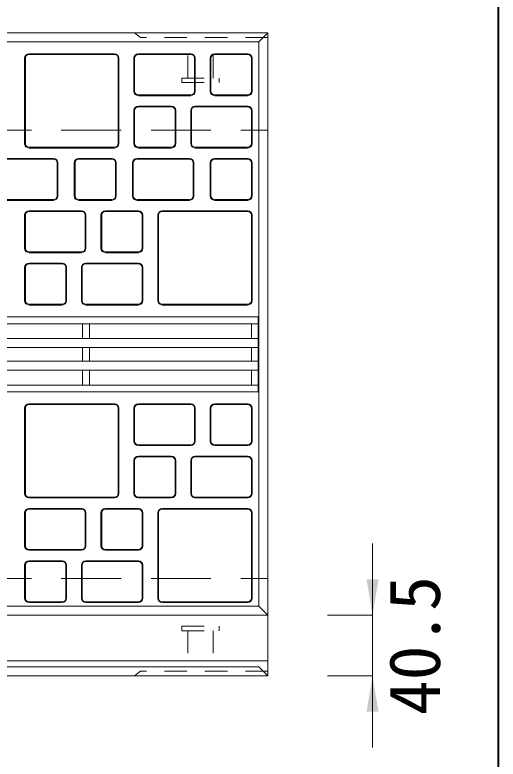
# Model space of a CAD drawing. Units: millimetres at full size, sheet at 1:20; details may follow other scales. Extents: x -285 to 21875, y 5903 to 11843.
# Drawn here: x 8092.1 to 8415, y 9709.6 to 10207.3 of the extents above; entities that cross this region are included whole.
import ezdxf
from ezdxf.enums import TextEntityAlignment as Align

# ---------------------------------------------------------------- set-up
doc = ezdxf.new("R2010")
doc.units = ezdxf.units.MM
doc.header["$LTSCALE"] = 20
doc.linetypes.add('USER1', pattern=[3, 2, -1])
doc.linetypes.add('USER2', pattern=[1.35, 0.75, -0.6])
for name, color, linetype, lineweight in [('インサート', 3, 'USER2', 5), ('グレーチング', 7, 'Continuous', 13), ('図枠', 7, 'Continuous', 5), ('寸法線', 7, 'Continuous', 13), ('本体', 2, 'Continuous', 13), ('模様', 3, 'Continuous', 9)]:
    doc.layers.add(name, color=color, linetype=linetype, lineweight=lineweight)
doc.styles.add('ＭＳ ゴシック', font='')
doc.styles.get('ＭＳ ゴシック').set_extended_font_data('MS Gothic')

# ---------------------------------------------------------------- blocks, each defined once
blk = doc.blocks.new('filled_arrow')
at = {"color": 0, "linetype": 'Continuous', "lineweight": -2}
blk.add_solid([(7.5, 1.25), (0, 0), (7.5, -1.25)], dxfattribs=at)

msp = doc.modelspace()

# ---------------------------------------------------------------- linework, layer by layer
at = {"layer": 'インサート'}
for p, q in [((8207.57, 10165.06), (8207.57, 10192.06)), ((8224.57, 10165.06), (8224.57, 10192.06)), ((8203.57, 10165.06), (8228.57, 10165.06)), ((8203.57, 10165.06), (8203.57, 10162.06)), ((8228.57, 10165.06), (8228.57, 10162.06)), ((8203.57, 10162.06), (8228.57, 10162.06)), ((8203.57, 9798.46), (8228.57, 9798.46)), ((8203.57, 9795.46), (8203.57, 9798.46)), ((8203.57, 9795.46), (8228.57, 9795.46)), ((8207.57, 9795.46), (8207.57, 9768.46)), ((8224.57, 9795.46), (8224.57, 9768.46)), ((8228.57, 9795.46), (8228.57, 9798.46))]:
    msp.add_line(p, q, dxfattribs=at)
at = {"layer": 'グレーチング'}
for p, q in [((6269.57, 10005.26), (8254.57, 10005.26)), ((8254.57, 10005.26), (8254.57, 9955.26)), ((6269.57, 10000.76), (8254.57, 10000.76)), ((8137.32, 10000.76), (8137.32, 9990.76)), ((8141.82, 10000.76), (8141.82, 9990.76)), ((8250.07, 10000.76), (8250.07, 9990.76)), ((6269.57, 9990.76), (8254.57, 9990.76)), ((6269.57, 9984.76), (8254.57, 9984.76)), ((8137.32, 9984.76), (8137.32, 9975.76)), ((8141.82, 9984.76), (8141.82, 9975.76)), ((8250.07, 9984.76), (8250.07, 9975.76)), ((6269.57, 9975.76), (8254.57, 9975.76)), ((6269.57, 9969.76), (8254.57, 9969.76)), ((8137.32, 9969.76), (8137.32, 9959.76)), ((8141.82, 9969.76), (8141.82, 9959.76)), ((8250.07, 9969.76), (8250.07, 9959.76)), ((6269.57, 9959.76), (8254.57, 9959.76)), ((6269.57, 9955.26), (8254.57, 9955.26))]:
    msp.add_line(p, q, dxfattribs=at)
at = {"layer": '図枠', "lineweight": 40}
msp.add_line((8414.97, 11643.12), (8414.97, 6103.12), dxfattribs=at)
at = {"layer": '寸法線'}
for p, q in [((8331.07, 9717.26), (8331.07, 9853.76)), ((8301.07, 9805.76), (8331.07, 9805.76)), ((8301.07, 9765.26), (8331.07, 9765.26))]:
    msp.add_line(p, q, dxfattribs=at)
at = {"layer": '本体'}
for p, q in [((6263.07, 10195.26), (8261.07, 10195.26)), ((8261.07, 10195.26), (8261.07, 9765.26)), ((6263.07, 9805.76), (8261.07, 9805.76)), ((6263.07, 9775.26), (8261.07, 9775.26)), ((6263.07, 9765.26), (8261.07, 9765.26))]:
    msp.add_line(p, q, dxfattribs=at)
at = {"layer": '本体', "linetype": 'USER2', "lineweight": 5}
for p, q in [((8176.07, 10192.06), (8172.07, 10195.26)), ((8261.07, 10192.06), (8176.07, 10192.06)), ((8176.07, 9768.46), (8172.07, 9765.26)), ((8261.07, 9768.46), (8176.07, 9768.46))]:
    msp.add_line(p, q, dxfattribs=at)
at = {"layer": '本体', "lineweight": 5}
for p, q in [((8255.07, 10189.26), (8261.07, 10195.26)), ((6269.07, 10189.26), (8255.07, 10189.26)), ((8255.07, 10189.26), (8255.07, 9811.76)), ((6269.07, 9811.76), (8255.07, 9811.76)), ((8255.07, 9811.76), (8261.07, 9805.76)), ((6269.07, 9771.26), (8255.07, 9771.26)), ((8255.07, 9771.26), (8261.07, 9765.26))]:
    msp.add_line(p, q, dxfattribs=at)
at = {"layer": '本体', "linetype": 'USER1'}
for p, q in [((6263.07, 10130.26), (8261.07, 10130.26)), ((6263.07, 9830.26), (8261.07, 9830.26))]:
    msp.add_line(p, q, dxfattribs=at)
at = {"layer": '模様'}
for p, q in [((8158.57, 10181.26), (8101.57, 10181.26)), ((8158.57, 10180.76), (8101.57, 10180.76)), ((8209.57, 10181.26), (8174.57, 10181.26)), ((8209.57, 10180.76), (8174.57, 10180.76)), ((8247.57, 10181.26), (8225.57, 10181.26)), ((8247.57, 10180.76), (8225.57, 10180.76)), ((8098.57, 10178.26), (8098.57, 10121.26)), ((8099.07, 10178.26), (8099.07, 10121.26)), ((8161.07, 10121.26), (8161.07, 10178.26)), ((8161.57, 10121.26), (8161.57, 10178.26)), ((8171.57, 10178.26), (8171.57, 10156.26)), ((8172.07, 10178.26), (8172.07, 10156.26)), ((8212.07, 10156.26), (8212.07, 10178.26)), ((8212.57, 10156.26), (8212.57, 10178.26)), ((8222.57, 10178.26), (8222.57, 10156.26)), ((8223.07, 10178.26), (8223.07, 10156.26)), ((8250.07, 10156.26), (8250.07, 10178.26)), ((8250.57, 10156.26), (8250.57, 10178.26)), ((8174.57, 10153.76), (8209.57, 10153.76)), ((8225.57, 10153.76), (8247.57, 10153.76)), ((8174.57, 10153.26), (8209.57, 10153.26)), ((8225.57, 10153.26), (8247.57, 10153.26)), ((8196.57, 10146.26), (8174.57, 10146.26)), ((8196.57, 10145.76), (8174.57, 10145.76)), ((8247.57, 10146.26), (8212.57, 10146.26)), ((8247.57, 10145.76), (8212.57, 10145.76)), ((8171.57, 10143.26), (8171.57, 10121.26)), ((8172.07, 10143.26), (8172.07, 10121.26)), ((8199.07, 10121.26), (8199.07, 10143.26)), ((8199.57, 10121.26), (8199.57, 10143.26)), ((8209.57, 10143.26), (8209.57, 10121.26)), ((8210.07, 10143.26), (8210.07, 10121.26)), ((8250.07, 10121.26), (8250.07, 10143.26)), ((8250.57, 10121.26), (8250.57, 10143.26)), ((8101.57, 10118.76), (8158.57, 10118.76)), ((8174.57, 10118.76), (8196.57, 10118.76)), ((8212.57, 10118.76), (8247.57, 10118.76)), ((8101.57, 10118.26), (8158.57, 10118.26)), ((8174.57, 10118.26), (8196.57, 10118.26)), ((8212.57, 10118.26), (8247.57, 10118.26)), ((8117.87, 10111.26), (8082.87, 10111.26)), ((8117.87, 10110.76), (8082.87, 10110.76)), ((8156.77, 10111.26), (8134.77, 10111.26)), ((8156.77, 10110.76), (8134.77, 10110.76)), ((8208.67, 10111.26), (8173.67, 10111.26)), ((8208.67, 10110.76), (8173.67, 10110.76)), ((8247.57, 10111.26), (8225.57, 10111.26)), ((8247.57, 10110.76), (8225.57, 10110.76)), ((8120.37, 10086.26), (8120.37, 10108.26)), ((8120.87, 10086.26), (8120.87, 10108.26)), ((8131.77, 10108.26), (8131.77, 10086.26)), ((8132.27, 10108.26), (8132.27, 10086.26)), ((8159.27, 10086.26), (8159.27, 10108.26)), ((8159.77, 10086.26), (8159.77, 10108.26)), ((8170.67, 10108.26), (8170.67, 10086.26)), ((8171.17, 10108.26), (8171.17, 10086.26)), ((8211.17, 10086.26), (8211.17, 10108.26)), ((8211.67, 10086.26), (8211.67, 10108.26)), ((8222.57, 10108.26), (8222.57, 10086.26)), ((8223.07, 10108.26), (8223.07, 10086.26)), ((8250.07, 10086.26), (8250.07, 10108.26)), ((8250.57, 10086.26), (8250.57, 10108.26)), ((8082.87, 10083.76), (8117.87, 10083.76)), ((8134.77, 10083.76), (8156.77, 10083.76)), ((8173.67, 10083.76), (8208.67, 10083.76)), ((8225.57, 10083.76), (8247.57, 10083.76)), ((8082.87, 10083.26), (8117.87, 10083.26)), ((8134.77, 10083.26), (8156.77, 10083.26)), ((8173.67, 10083.26), (8208.67, 10083.26)), ((8225.57, 10083.26), (8247.57, 10083.26)), ((8136.57, 10076.26), (8101.57, 10076.26)), ((8136.57, 10075.76), (8101.57, 10075.76)), ((8174.57, 10076.26), (8152.57, 10076.26)), ((8174.57, 10075.76), (8152.57, 10075.76)), ((8247.57, 10076.26), (8190.57, 10076.26)), ((8247.57, 10075.76), (8190.57, 10075.76)), ((8098.57, 10073.26), (8098.57, 10051.26)), ((8099.07, 10073.26), (8099.07, 10051.26)), ((8139.07, 10051.26), (8139.07, 10073.26)), ((8139.57, 10051.26), (8139.57, 10073.26)), ((8149.57, 10073.26), (8149.57, 10051.26)), ((8150.07, 10073.26), (8150.07, 10051.26)), ((8177.07, 10051.26), (8177.07, 10073.26)), ((8177.57, 10051.26), (8177.57, 10073.26)), ((8187.57, 10073.26), (8187.57, 10016.26)), ((8188.07, 10073.26), (8188.07, 10016.26)), ((8250.07, 10016.26), (8250.07, 10073.26)), ((8250.57, 10016.26), (8250.57, 10073.26)), ((8101.57, 10048.76), (8136.57, 10048.76)), ((8101.57, 10048.26), (8136.57, 10048.26)), ((8152.57, 10048.76), (8174.57, 10048.76)), ((8152.57, 10048.26), (8174.57, 10048.26)), ((8123.57, 10041.26), (8101.57, 10041.26)), ((8123.57, 10040.76), (8101.57, 10040.76)), ((8174.57, 10041.26), (8139.57, 10041.26)), ((8174.57, 10040.76), (8139.57, 10040.76)), ((8098.57, 10038.26), (8098.57, 10016.26)), ((8099.07, 10038.26), (8099.07, 10016.26)), ((8126.07, 10016.26), (8126.07, 10038.26)), ((8126.57, 10016.26), (8126.57, 10038.26)), ((8136.57, 10038.26), (8136.57, 10016.26)), ((8137.07, 10038.26), (8137.07, 10016.26)), ((8177.07, 10016.26), (8177.07, 10038.26)), ((8177.57, 10016.26), (8177.57, 10038.26)), ((8101.57, 10013.76), (8123.57, 10013.76)), ((8101.57, 10013.26), (8123.57, 10013.26)), ((8139.57, 10013.76), (8174.57, 10013.76)), ((8139.57, 10013.26), (8174.57, 10013.26)), ((8190.57, 10013.76), (8247.57, 10013.76)), ((8190.57, 10013.26), (8247.57, 10013.26)), ((8158.57, 9947.26), (8101.57, 9947.26)), ((8158.57, 9946.76), (8101.57, 9946.76)), ((8209.57, 9947.26), (8174.57, 9947.26)), ((8209.57, 9946.76), (8174.57, 9946.76)), ((8247.57, 9947.26), (8225.57, 9947.26)), ((8247.57, 9946.76), (8225.57, 9946.76)), ((8098.57, 9944.26), (8098.57, 9887.26)), ((8099.07, 9944.26), (8099.07, 9887.26)), ((8161.07, 9887.26), (8161.07, 9944.26)), ((8161.57, 9887.26), (8161.57, 9944.26)), ((8171.57, 9944.26), (8171.57, 9922.26)), ((8172.07, 9944.26), (8172.07, 9922.26)), ((8212.07, 9922.26), (8212.07, 9944.26)), ((8212.57, 9922.26), (8212.57, 9944.26)), ((8222.57, 9944.26), (8222.57, 9922.26)), ((8223.07, 9944.26), (8223.07, 9922.26)), ((8250.07, 9922.26), (8250.07, 9944.26)), ((8250.57, 9922.26), (8250.57, 9944.26)), ((8174.57, 9919.76), (8209.57, 9919.76)), ((8225.57, 9919.76), (8247.57, 9919.76)), ((8174.57, 9919.26), (8209.57, 9919.26)), ((8225.57, 9919.26), (8247.57, 9919.26)), ((8196.57, 9912.26), (8174.57, 9912.26)), ((8196.57, 9911.76), (8174.57, 9911.76)), ((8247.57, 9912.26), (8212.57, 9912.26)), ((8247.57, 9911.76), (8212.57, 9911.76)), ((8171.57, 9909.26), (8171.57, 9887.26)), ((8172.07, 9909.26), (8172.07, 9887.26)), ((8199.07, 9887.26), (8199.07, 9909.26)), ((8199.57, 9887.26), (8199.57, 9909.26)), ((8209.57, 9909.26), (8209.57, 9887.26)), ((8210.07, 9909.26), (8210.07, 9887.26)), ((8250.07, 9887.26), (8250.07, 9909.26)), ((8250.57, 9887.26), (8250.57, 9909.26)), ((8101.57, 9884.76), (8158.57, 9884.76)), ((8174.57, 9884.76), (8196.57, 9884.76)), ((8212.57, 9884.76), (8247.57, 9884.76)), ((8101.57, 9884.26), (8158.57, 9884.26)), ((8174.57, 9884.26), (8196.57, 9884.26)), ((8212.57, 9884.26), (8247.57, 9884.26)), ((8136.57, 9877.26), (8101.57, 9877.26)), ((8136.57, 9876.76), (8101.57, 9876.76)), ((8174.57, 9877.26), (8152.57, 9877.26)), ((8174.57, 9876.76), (8152.57, 9876.76)), ((8247.57, 9877.26), (8190.57, 9877.26)), ((8247.57, 9876.76), (8190.57, 9876.76)), ((8098.57, 9874.26), (8098.57, 9852.26)), ((8099.07, 9874.26), (8099.07, 9852.26)), ((8139.07, 9852.26), (8139.07, 9874.26)), ((8139.57, 9852.26), (8139.57, 9874.26)), ((8149.57, 9874.26), (8149.57, 9852.26)), ((8150.07, 9874.26), (8150.07, 9852.26)), ((8177.07, 9852.26), (8177.07, 9874.26)), ((8177.57, 9852.26), (8177.57, 9874.26)), ((8187.57, 9874.26), (8187.57, 9817.26)), ((8188.07, 9874.26), (8188.07, 9817.26)), ((8250.07, 9817.26), (8250.07, 9874.26)), ((8250.57, 9817.26), (8250.57, 9874.26)), ((8101.57, 9849.76), (8136.57, 9849.76)), ((8101.57, 9849.26), (8136.57, 9849.26)), ((8152.57, 9849.76), (8174.57, 9849.76)), ((8152.57, 9849.26), (8174.57, 9849.26)), ((8123.57, 9842.26), (8101.57, 9842.26)), ((8123.57, 9841.76), (8101.57, 9841.76)), ((8174.57, 9842.26), (8139.57, 9842.26)), ((8174.57, 9841.76), (8139.57, 9841.76)), ((8098.57, 9839.26), (8098.57, 9817.26)), ((8099.07, 9839.26), (8099.07, 9817.26)), ((8126.07, 9817.26), (8126.07, 9839.26)), ((8126.57, 9817.26), (8126.57, 9839.26)), ((8136.57, 9839.26), (8136.57, 9817.26)), ((8137.07, 9839.26), (8137.07, 9817.26)), ((8177.07, 9817.26), (8177.07, 9839.26)), ((8177.57, 9817.26), (8177.57, 9839.26)), ((8101.57, 9814.76), (8123.57, 9814.76)), ((8101.57, 9814.26), (8123.57, 9814.26)), ((8139.57, 9814.76), (8174.57, 9814.76)), ((8139.57, 9814.26), (8174.57, 9814.26)), ((8190.57, 9814.76), (8247.57, 9814.76)), ((8190.57, 9814.26), (8247.57, 9814.26))]:
    msp.add_line(p, q, dxfattribs=at)
for centre, radius, start, end in [((8101.57, 10178.26), 3, 90, 180), ((8101.57, 10178.26), 2.5, 90, 180), ((8158.57, 10178.26), 3, 0, 90), ((8158.57, 10178.26), 2.5, 0, 90), ((8174.57, 10178.26), 3, 90, 180), ((8174.57, 10178.26), 2.5, 90, 180), ((8209.57, 10178.26), 3, 0, 90), ((8209.57, 10178.26), 2.5, 0, 90), ((8225.57, 10178.26), 3, 90, 180), ((8225.57, 10178.26), 2.5, 90, 180), ((8247.57, 10178.26), 3, 0, 90), ((8247.57, 10178.26), 2.5, 0, 90), ((8174.57, 10156.26), 3, 180, 270), ((8174.57, 10156.26), 2.5, 180, 270), ((8209.57, 10156.26), 3, 270, 0), ((8209.57, 10156.26), 2.5, 270, 0), ((8225.57, 10156.26), 3, 180, 270), ((8225.57, 10156.26), 2.5, 180, 270), ((8247.57, 10156.26), 3, 270, 0), ((8247.57, 10156.26), 2.5, 270, 0), ((8174.57, 10143.26), 3, 90, 180), ((8174.57, 10143.26), 2.5, 90, 180), ((8196.57, 10143.26), 3, 0, 90), ((8196.57, 10143.26), 2.5, 0, 90), ((8212.57, 10143.26), 3, 90, 180), ((8212.57, 10143.26), 2.5, 90, 180), ((8247.57, 10143.26), 3, 0, 90), ((8247.57, 10143.26), 2.5, 0, 90), ((8101.57, 10121.26), 3, 180, 270), ((8101.57, 10121.26), 2.5, 180, 270), ((8158.57, 10121.26), 3, 270, 0), ((8158.57, 10121.26), 2.5, 270, 0), ((8174.57, 10121.26), 3, 180, 270), ((8174.57, 10121.26), 2.5, 180, 270), ((8196.57, 10121.26), 3, 270, 0), ((8196.57, 10121.26), 2.5, 270, 0), ((8212.57, 10121.26), 3, 180, 270), ((8212.57, 10121.26), 2.5, 180, 270), ((8247.57, 10121.26), 3, 270, 0), ((8247.57, 10121.26), 2.5, 270, 0), ((8117.87, 10108.26), 3, 0, 90), ((8117.87, 10108.26), 2.5, 0, 90), ((8134.77, 10108.26), 3, 90, 180), ((8134.77, 10108.26), 2.5, 90, 180), ((8156.77, 10108.26), 3, 0, 90), ((8156.77, 10108.26), 2.5, 0, 90), ((8173.67, 10108.26), 3, 90, 180), ((8173.67, 10108.26), 2.5, 90, 180), ((8208.67, 10108.26), 3, 0, 90), ((8208.67, 10108.26), 2.5, 0, 90), ((8225.57, 10108.26), 3, 90, 180), ((8225.57, 10108.26), 2.5, 90, 180), ((8247.57, 10108.26), 3, 0, 90), ((8247.57, 10108.26), 2.5, 0, 90), ((8117.87, 10086.26), 3, 270, 0), ((8117.87, 10086.26), 2.5, 270, 0), ((8134.77, 10086.26), 3, 180, 270), ((8134.77, 10086.26), 2.5, 180, 270), ((8156.77, 10086.26), 3, 270, 0), ((8156.77, 10086.26), 2.5, 270, 0), ((8173.67, 10086.26), 3, 180, 270), ((8173.67, 10086.26), 2.5, 180, 270), ((8208.67, 10086.26), 3, 270, 0), ((8208.67, 10086.26), 2.5, 270, 0), ((8225.57, 10086.26), 3, 180, 270), ((8225.57, 10086.26), 2.5, 180, 270), ((8247.57, 10086.26), 3, 270, 0), ((8247.57, 10086.26), 2.5, 270, 0), ((8101.57, 10073.26), 3, 90, 180), ((8101.57, 10073.26), 2.5, 90, 180), ((8136.57, 10073.26), 3, 0, 90), ((8136.57, 10073.26), 2.5, 0, 90), ((8152.57, 10073.26), 3, 90, 180), ((8152.57, 10073.26), 2.5, 90, 180), ((8174.57, 10073.26), 3, 0, 90), ((8174.57, 10073.26), 2.5, 0, 90), ((8190.57, 10073.26), 3, 90, 180), ((8190.57, 10073.26), 2.5, 90, 180), ((8247.57, 10073.26), 3, 0, 90), ((8247.57, 10073.26), 2.5, 0, 90), ((8101.57, 10051.26), 3, 180, 270), ((8101.57, 10051.26), 2.5, 180, 270), ((8136.57, 10051.26), 3, 270, 0), ((8136.57, 10051.26), 2.5, 270, 0), ((8152.57, 10051.26), 3, 180, 270), ((8152.57, 10051.26), 2.5, 180, 270), ((8174.57, 10051.26), 3, 270, 0), ((8174.57, 10051.26), 2.5, 270, 0), ((8101.57, 10038.26), 3, 90, 180), ((8101.57, 10038.26), 2.5, 90, 180), ((8123.57, 10038.26), 3, 0, 90), ((8123.57, 10038.26), 2.5, 0, 90), ((8139.57, 10038.26), 3, 90, 180), ((8139.57, 10038.26), 2.5, 90, 180), ((8174.57, 10038.26), 3, 0, 90), ((8174.57, 10038.26), 2.5, 0, 90), ((8101.57, 10016.26), 3, 180, 270), ((8101.57, 10016.26), 2.5, 180, 270), ((8123.57, 10016.26), 3, 270, 0), ((8123.57, 10016.26), 2.5, 270, 0), ((8139.57, 10016.26), 3, 180, 270), ((8139.57, 10016.26), 2.5, 180, 270), ((8174.57, 10016.26), 3, 270, 0), ((8174.57, 10016.26), 2.5, 270, 0), ((8190.57, 10016.26), 3, 180, 270), ((8190.57, 10016.26), 2.5, 180, 270), ((8247.57, 10016.26), 3, 270, 0), ((8247.57, 10016.26), 2.5, 270, 0), ((8101.57, 9944.26), 3, 90, 180), ((8101.57, 9944.26), 2.5, 90, 180), ((8158.57, 9944.26), 3, 0, 90), ((8158.57, 9944.26), 2.5, 0, 90), ((8174.57, 9944.26), 3, 90, 180), ((8174.57, 9944.26), 2.5, 90, 180), ((8209.57, 9944.26), 3, 0, 90), ((8209.57, 9944.26), 2.5, 0, 90), ((8225.57, 9944.26), 3, 90, 180), ((8225.57, 9944.26), 2.5, 90, 180), ((8247.57, 9944.26), 3, 0, 90), ((8247.57, 9944.26), 2.5, 0, 90), ((8174.57, 9922.26), 3, 180, 270), ((8174.57, 9922.26), 2.5, 180, 270), ((8209.57, 9922.26), 3, 270, 0), ((8209.57, 9922.26), 2.5, 270, 0), ((8225.57, 9922.26), 3, 180, 270), ((8225.57, 9922.26), 2.5, 180, 270), ((8247.57, 9922.26), 3, 270, 0), ((8247.57, 9922.26), 2.5, 270, 0), ((8174.57, 9909.26), 3, 90, 180), ((8174.57, 9909.26), 2.5, 90, 180), ((8196.57, 9909.26), 3, 0, 90), ((8196.57, 9909.26), 2.5, 0, 90), ((8212.57, 9909.26), 3, 90, 180), ((8212.57, 9909.26), 2.5, 90, 180), ((8247.57, 9909.26), 3, 0, 90), ((8247.57, 9909.26), 2.5, 0, 90), ((8101.57, 9887.26), 3, 180, 270), ((8101.57, 9887.26), 2.5, 180, 270), ((8158.57, 9887.26), 3, 270, 0), ((8158.57, 9887.26), 2.5, 270, 0), ((8174.57, 9887.26), 3, 180, 270), ((8174.57, 9887.26), 2.5, 180, 270), ((8196.57, 9887.26), 3, 270, 0), ((8196.57, 9887.26), 2.5, 270, 0), ((8212.57, 9887.26), 3, 180, 270), ((8212.57, 9887.26), 2.5, 180, 270), ((8247.57, 9887.26), 3, 270, 0), ((8247.57, 9887.26), 2.5, 270, 0), ((8101.57, 9874.26), 3, 90, 180), ((8101.57, 9874.26), 2.5, 90, 180), ((8136.57, 9874.26), 3, 0, 90), ((8136.57, 9874.26), 2.5, 0, 90), ((8152.57, 9874.26), 3, 90, 180), ((8152.57, 9874.26), 2.5, 90, 180), ((8174.57, 9874.26), 3, 0, 90), ((8174.57, 9874.26), 2.5, 0, 90), ((8190.57, 9874.26), 3, 90, 180), ((8190.57, 9874.26), 2.5, 90, 180), ((8247.57, 9874.26), 3, 0, 90), ((8247.57, 9874.26), 2.5, 0, 90), ((8101.57, 9852.26), 3, 180, 270), ((8101.57, 9852.26), 2.5, 180, 270), ((8136.57, 9852.26), 3, 270, 0), ((8136.57, 9852.26), 2.5, 270, 0), ((8152.57, 9852.26), 3, 180, 270), ((8152.57, 9852.26), 2.5, 180, 270), ((8174.57, 9852.26), 3, 270, 0), ((8174.57, 9852.26), 2.5, 270, 0), ((8101.57, 9839.26), 3, 90, 180), ((8101.57, 9839.26), 2.5, 90, 180), ((8123.57, 9839.26), 3, 0, 90), ((8123.57, 9839.26), 2.5, 0, 90), ((8139.57, 9839.26), 3, 90, 180), ((8139.57, 9839.26), 2.5, 90, 180), ((8174.57, 9839.26), 3, 0, 90), ((8174.57, 9839.26), 2.5, 0, 90), ((8101.57, 9817.26), 3, 180, 270), ((8101.57, 9817.26), 2.5, 180, 270), ((8123.57, 9817.26), 3, 270, 0), ((8123.57, 9817.26), 2.5, 270, 0), ((8139.57, 9817.26), 3, 180, 270), ((8139.57, 9817.26), 2.5, 180, 270), ((8174.57, 9817.26), 3, 270, 0), ((8174.57, 9817.26), 2.5, 270, 0), ((8190.57, 9817.26), 3, 180, 270), ((8190.57, 9817.26), 2.5, 180, 270), ((8247.57, 9817.26), 3, 270, 0), ((8247.57, 9817.26), 2.5, 270, 0)]:
    msp.add_arc(centre, radius, start, end, dxfattribs=at)

# ---------------------------------------------------------------- block references
at = {"layer": '寸法線', "xscale": 3.2, "yscale": 3.2}
for p, rotation in [((8331.07, 9805.76), 90), ((8331.07, 9765.26), 270)]:
    msp.add_blockref('filled_arrow', p, dxfattribs=dict(at, rotation=rotation))

# ---------------------------------------------------------------- texts
at = {"layer": '寸法線', "style": 'ＭＳ ゴシック'}
msp.add_text('40.5', height=34.18, rotation=90, dxfattribs=at).set_placement((8359.07, 9785.51), align=Align.MIDDLE_CENTER)

doc.saveas('drawing.dxf')
